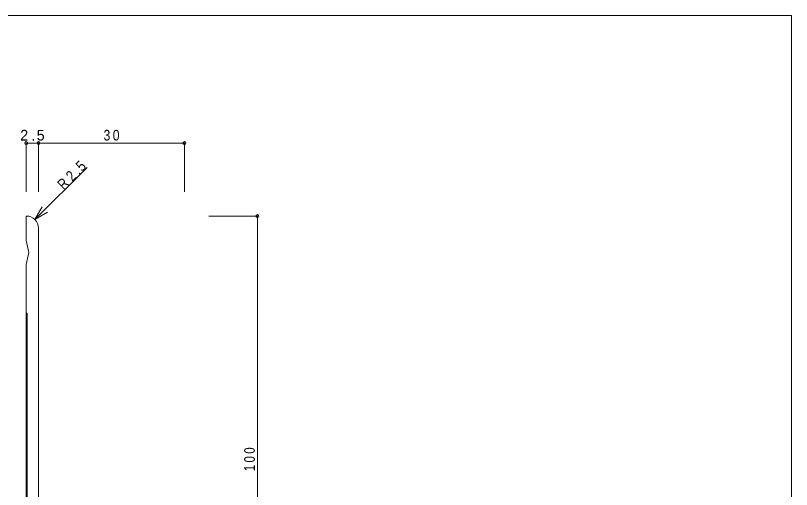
# Model space of a CAD drawing. Units: millimetres at full size, sheet at 1:1; details may follow other scales. Extents: x -141 to 141, y -98 to 98.
# Drawn here: x -18.5 to 141, y 0 to 97.5 of the extents above; entities that cross this region are included whole.
import ezdxf

# ---------------------------------------------------------------- set-up
doc = ezdxf.new("R2010")
doc.units = ezdxf.units.MM
doc.header["$PDMODE"] = 32
doc.header["$PDSIZE"] = 0.6
for name, color, linetype, lineweight in [('0-0_ＫＢ製品', 2, 'Continuous', 9), ('0-3_寸法', 4, 'Continuous', 9), ('0-4_引出線字', 4, 'Continuous', 9), ('0-8_他製品', 7, 'Continuous', 9), ('F-0_図面枠', 5, 'Continuous', 9)]:
    doc.layers.add(name, color=color, linetype=linetype, lineweight=lineweight)
doc.styles.add('HGｺﾞｼｯｸM', font='')
doc.styles.get('HGｺﾞｼｯｸM').set_extended_font_data('HGｺﾞｼｯｸM')

msp = doc.modelspace()

# ---------------------------------------------------------------- linework, layer by layer
at = {"layer": '0-0_ＫＢ製品'}
for p, q in [((-16.25, 51.25), (-16.25, 56.25)), ((-13.75, -11.25), (-13.75, 53.748)), ((-16.25, 51.25), (-15.75, 48.75)), ((-16.25, 46.25), (-15.75, 48.75)), ((-16.25, -33.75), (-16.25, 46.25))]:
    msp.add_line(p, q, dxfattribs=at)
msp.add_arc((-16.25, 53.75), 2.5, 359.95227, 90, dxfattribs=at)
at = {"layer": '0-3_寸法'}
for p, q in [((-16.25, 71.25), (-13.75, 71.25)), ((-16.25, 71.25), (-16.25, 61.25)), ((-13.75, 71.25), (-13.75, 61.25)), ((-13.75, 71.25), (16.25, 71.25)), ((16.25, 71.25), (16.25, 61.25)), ((-14.482, 55.518), (-12.982, 58.116)), ((31.25, 56.25), (21.25, 56.25)), ((31.25, -43.75), (31.25, 56.25))]:
    msp.add_line(p, q, dxfattribs=at)
for p in [(-16.25, 71.25), (-13.75, 71.25), (16.25, 71.25), (31.25, 56.25)]:
    msp.add_point(p, dxfattribs=at)
at = {"layer": '0-4_引出線字'}
for q in [(-3.75, 66.25), (-11.884, 57.018)]:
    msp.add_line((-14.482, 55.518), q, dxfattribs=at)
at = {"layer": '0-8_他製品'}
for p in [(-16.25, 36.25), (-16.05, -23.75)]:
    msp.add_line(p, (-16.05, 36.25), dxfattribs=at)
at = {"layer": 'F-0_図面枠'}
for p, q in [((-141, 97.5), (141, 97.5)), ((141, 97.5), (141, -97.5))]:
    msp.add_line(p, q, dxfattribs=at)

# ---------------------------------------------------------------- texts
at = {"layer": '0-3_寸法', "color": 7, "char_height": 2.199, "attachment_point": 7, "style": 'HGｺﾞｼｯｸM'}
for s, insert in [('\\T1.38;2.5', (-17.5, 71.75)), ('\\T1.36;\\W0.85;30', (-0.375, 71.75))]:
    msp.add_mtext(s, dxfattribs=dict(at, insert=insert))
at = {"layer": '0-3_寸法', "color": 7, "insert": (30.75, 3.75), "char_height": 2.199, "attachment_point": 7, "rotation": 90, "style": 'HGｺﾞｼｯｸM'}
msp.add_mtext('\\T1.38;\\W0.8;100', dxfattribs=at)
at = {"layer": '0-4_引出線字', "color": 7, "insert": (-8.523, 61.477), "char_height": 2.199, "attachment_point": 7, "rotation": 45, "style": 'HGｺﾞｼｯｸM'}
msp.add_mtext('\\T1.38;\\W0.85;R2.5', dxfattribs=at)

doc.saveas('drawing.dxf')
